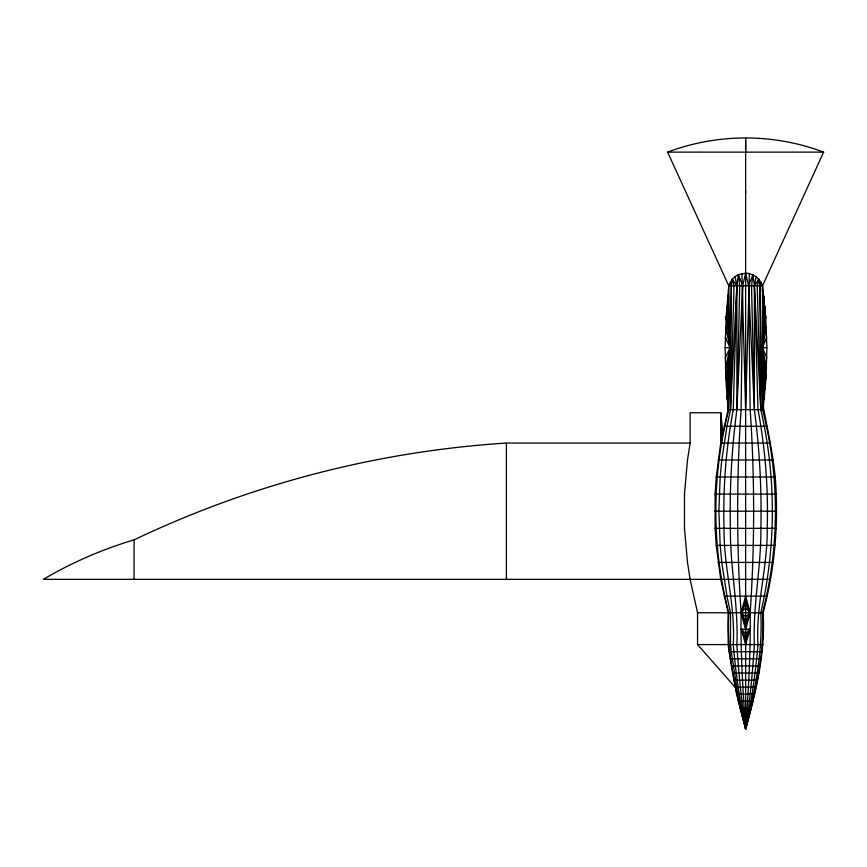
<?xml version="1.0" encoding="UTF-8"?>
<svg xmlns="http://www.w3.org/2000/svg" width="867" height="867" viewBox="0 0 867 867"><rect width="100%" height="100%" fill="white"/><g stroke="black" fill="none" stroke-linecap="round" stroke-linejoin="round"><path stroke-width="1.3" d="M745.631 192.669L745.631 191.401M745.631 152.126L745.631 140.064M762.407 291.149L762.516 285.763L823.65 152.126L667.601 152.126L728.746 285.763L730.036 347.7L728.15 409.636L763.112 409.636L766.016 378.727L766.883 347.678L765.713 316.65L762.516 285.763L761.074 282.284L756.176 276.638L749.37 273.528L745.631 273.127L738.326 274.72L735.086 276.638L732.333 279.196L728.746 285.763L726.134 316.672L725.159 347.689L725.831 378.706L728.15 409.636L720.715 443.059L716.229 477.002L715.102 494.082L715.102 528.317L716.229 545.408L720.715 579.351L728.15 612.763L728.15 644.571L729.06 651.713L736.625 694.207L745.631 729.039C756.176 691.248 765.561 652.309 763.112 612.763C773.418 574.16 777.829 534.018 776.149 494.082C775.662 463.639 768.097 433.923 762.949 404.26M763.545 301.326L763.805 296.026L762.516 347.7L763.112 409.636M727.413 395.374L727.196 399.34L730.036 347.7L727.695 296.048L727.868 300.025M749.37 273.528L745.631 409.636L741.892 273.528M735.086 276.638L736.852 285.763L733.265 409.636C725.907 448.716 722.883 488.576 724.043 528.317C723.566 567.452 735.584 605.48 733.265 644.571C735.704 672.944 739.8 701.175 745.631 729.039C748.427 690.349 750.789 651.583 750.161 612.763C754.778 545.17 754.778 477.24 750.161 409.636L748.589 285.763L745.631 273.127L742.672 285.763L736.885 409.636C731.65 448.954 729.548 488.674 730.372 528.317C730.014 567.256 738.543 605.654 736.885 644.571C738.608 672.835 741.491 701.035 745.631 729.039C755.829 691.183 764.878 652.255 762.516 612.763C779.715 546.492 779.715 475.907 762.516 409.636L759.926 285.763L758.928 279.196L754.409 285.763L754.377 409.636C759.6 448.954 761.714 488.674 760.89 528.317C761.248 567.256 752.719 605.654 754.377 644.571C752.654 672.835 749.771 701.035 745.631 729.039C735.433 691.183 726.383 652.255 728.746 612.763C711.547 546.492 711.547 475.907 728.746 409.636L731.336 285.763L732.333 279.196L736.852 285.763L736.885 409.636L739.735 285.763L738.326 274.72L736.852 285.763L730.491 409.636L726.958 426.271L721.788 459.987L720.174 477.002L718.873 511.205L720.174 545.408L721.788 562.423L726.958 596.138L730.491 612.763L730.491 644.571L731.282 651.713L737.828 694.207L745.631 729.039C754.821 691.021 762.884 652.114 760.771 612.763C776.193 546.221 776.193 476.189 760.771 409.636L754.409 285.763L752.935 274.72L748.589 285.763L754.377 409.636L751.526 285.763L752.935 274.72M726.416 389.023L730.036 347.7L726.817 306.354L727.131 310.353M764.521 310.332L764.867 306.333L762.516 347.7L764.304 399.362L763.99 394.062M726.178 376.115L725.831 378.706L730.036 347.7L726.134 316.672L726.448 319.262M765.16 320.53L765.713 316.65L762.516 347.7L765.268 389.045L764.889 385.046M723.035 433.836L720.715 412.768L690.11 412.768L690.11 443.059L687.498 459.987L684.475 494.082L684.475 528.317L687.498 562.423L690.11 579.351L697.545 612.763L697.545 644.571L735.118 687.173L756.143 687.173M731.911 281.818L732.333 279.196L734.046 285.763L730.491 409.636L731.336 285.763L730.187 282.284M766.33 326.978L762.516 347.7L766.016 378.727L765.615 376.137M756.176 276.638L754.409 285.763L757.996 409.636C765.355 448.716 768.379 488.576 767.219 528.317C767.696 567.452 755.677 605.48 757.996 644.571C755.558 672.944 751.461 701.175 745.631 729.039C742.835 690.349 740.472 651.583 741.101 612.763C736.484 545.17 736.484 477.24 741.101 409.636L742.672 285.763L738.326 274.72M725.993 365.787L725.419 368.367L730.036 347.7L725.625 327L726.167 329.59M750.161 628.673L745.631 644.571L741.101 628.673L745.631 629.713L750.161 628.673L745.631 641.287L741.101 628.673L745.631 633.799L750.161 628.673L745.631 637.678L741.101 628.673M761.074 282.284L759.926 285.763L760.771 409.636L757.216 285.763L758.928 279.196L759.351 281.818M766.721 337.328L762.516 347.7L766.526 368.377L765.875 365.798M725.202 358.028L730.036 347.7L725.3 337.339L726.34 339.647M766.883 347.678L762.516 347.7L766.818 358.028M728.746 285.763L762.516 285.763L762.516 409.636M724.064 426.271L767.197 426.271M770.546 579.351L43.35 579.351A407.566 407.566 0 0 1 134.092 539.859A1015.062 1015.062 0 0 1 506.382 443.059L690.11 443.059M770.546 443.059L720.715 443.059L720.715 412.768L721.561 443.059M718.104 459.987L773.158 459.987M716.229 477.002L775.033 477.002M715.102 494.082L776.149 494.082M714.733 511.205L776.529 511.205M715.102 528.317L776.149 528.317M716.229 545.408L775.033 545.408M718.104 562.423L773.158 562.423M724.064 596.138L767.197 596.138M697.545 612.763L763.112 612.763M697.545 644.571L763.112 644.571M729.06 651.713L762.201 651.713M730.068 658.833L761.183 658.833M731.184 665.943L760.077 665.943M732.398 673.041L758.863 673.041M733.71 680.118L757.552 680.118M736.625 694.207L754.637 694.207M738.229 701.23L753.033 701.23M739.93 708.22L751.321 708.22M741.74 715.188L749.522 715.188M743.637 722.124L747.625 722.124M725.159 347.689L730.036 347.7M763.058 378.164L763.372 383.463M745.631 137.961L745.631 729.039M506.382 443.059L506.382 579.351M134.092 539.859L134.092 579.351M667.601 152.126A221.919 221.919 0 0 1 823.65 152.126M750.161 612.763L745.631 629.713L741.101 612.763L745.631 596.138L750.161 612.763L745.631 625.454L741.101 612.763L745.631 599.866L750.161 612.763L745.631 621.097L741.101 612.763L745.631 603.844L750.161 612.763L745.631 616.708L741.101 612.763L745.631 608.016L750.161 612.763"/></g></svg>
